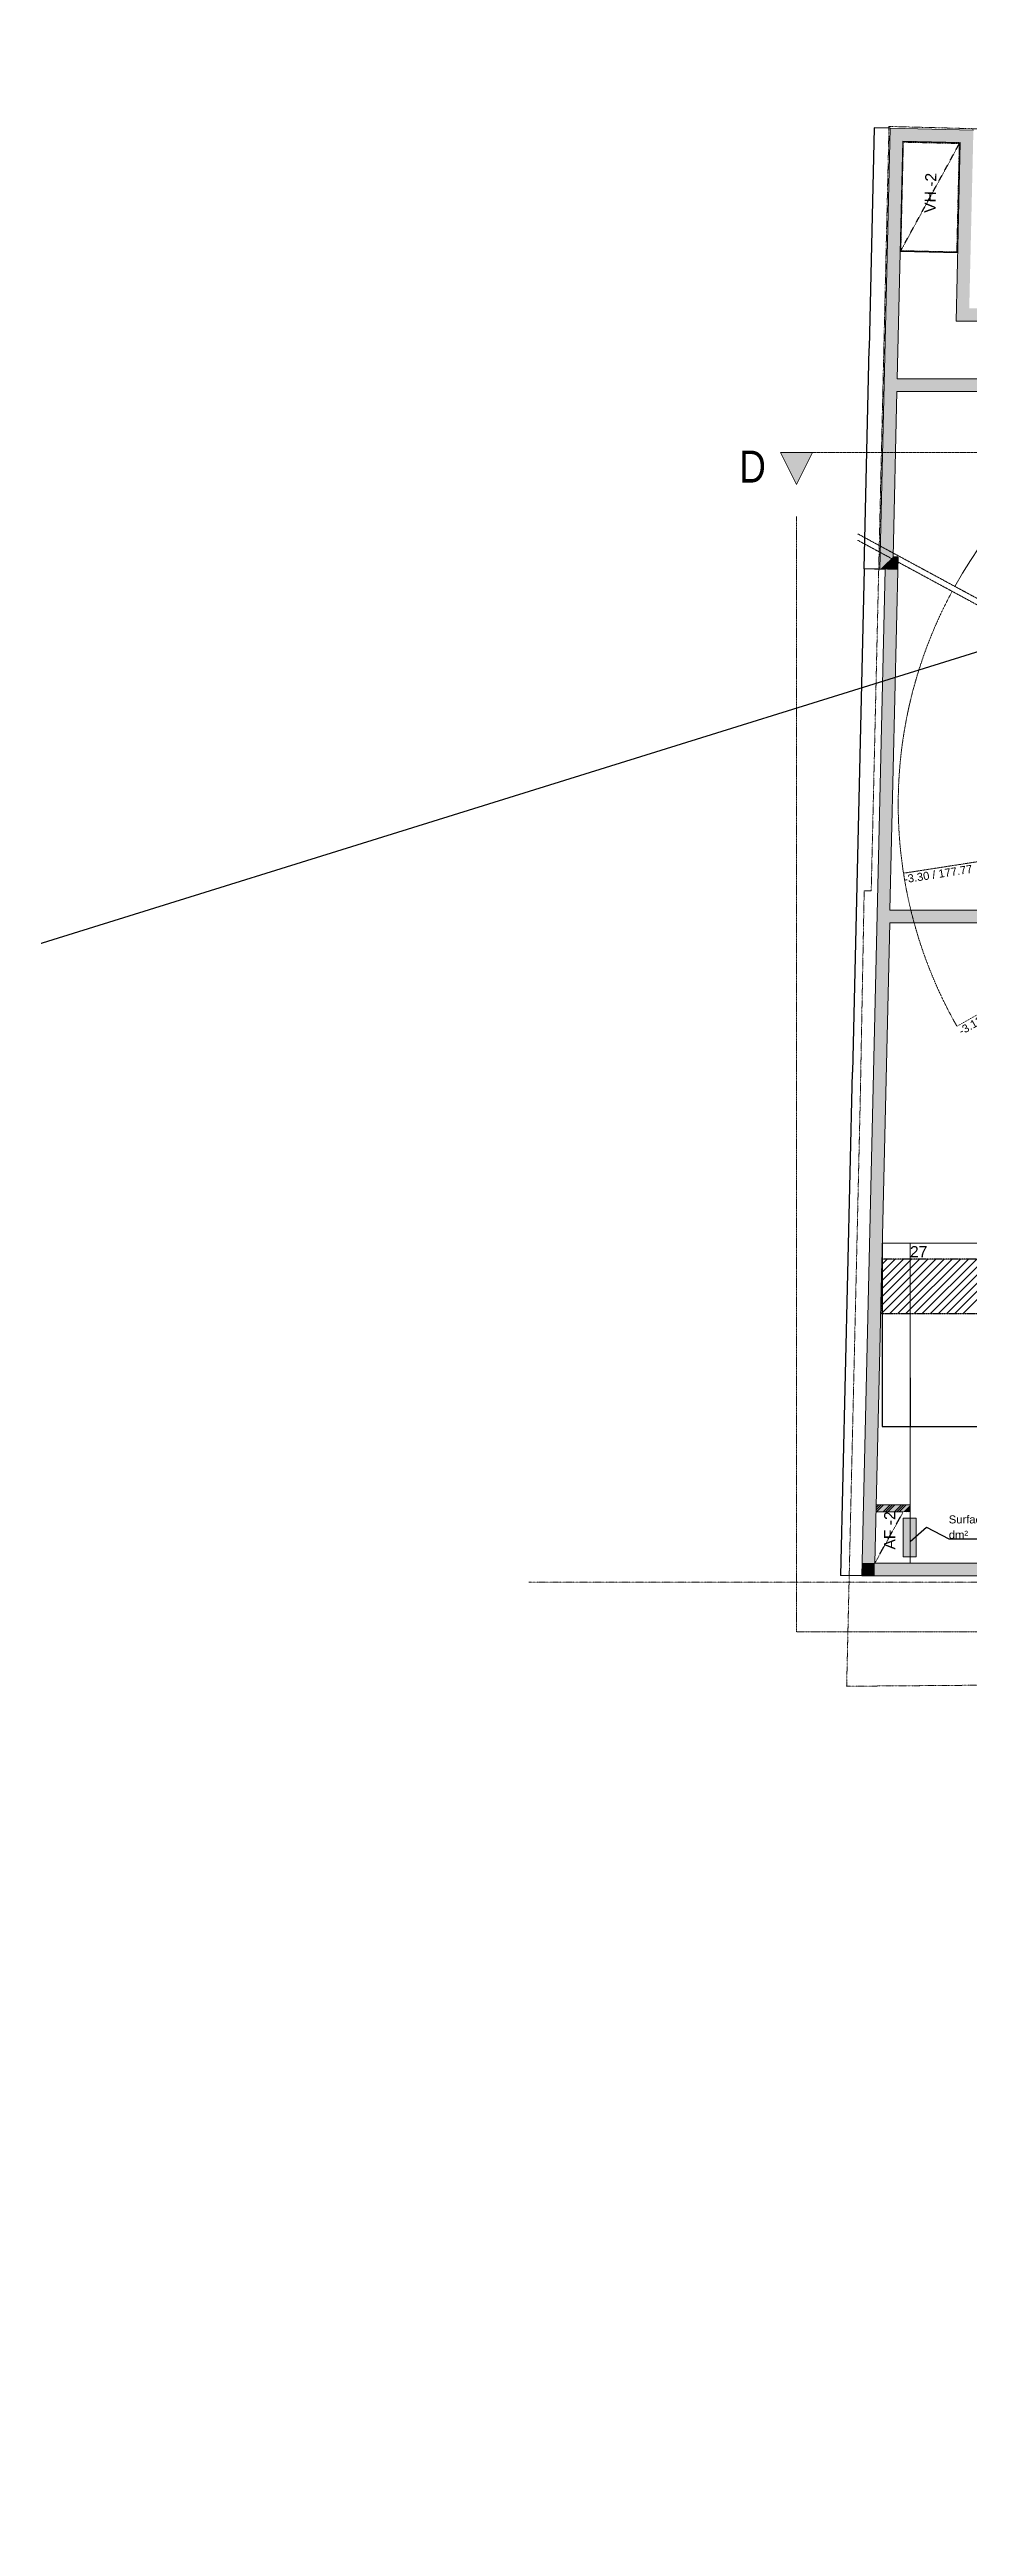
# Model space of a CAD drawing. Header units: centimetres. Extents: x 16433 to 114398, y -50094 to -12305.
# Drawn here: x 59609 to 61046, y -16719 to -12883 of the extents above; entities that cross this region are included whole.
import ezdxf

# ---------------------------------------------------------------- set-up
doc = ezdxf.new("R2010")
doc.units = ezdxf.units.CM
doc.header["$LTSCALE"] = 0.5
for name, pattern in [('Axe 15', [0.88, 0.75, -0.065, 0, -0.065]), ('Mixte 15', [0.93, 0.75, -0.065, 0.05, -0.065]), ('Mixte 8_2 tirets', [0.695, 0.4, -0.065, 0.05, -0.065, 0.05, -0.065]), ('Pointillé 1', [0.09, 0.05, -0.04]), ('Pointillé 1_5', [0.125, 0.075, -0.05]), ('Pointillé 3', [0.25, 0.15, -0.1]), ('Points 2', [0.1, 0, -0.1])]:
    doc.linetypes.add(name, pattern=pattern)
doc.layers.get('0').update_dxf_attribs({"linetype": 'CONTINUOUS'})
for name, color, linetype in [('01_poch_murs', 253, 'CONTINUOUS'), ('1  Fenetres', 7, 'CONTINUOUS'), ('1  Hachures', 7, 'CONTINUOUS'), ('1  Hachures_coupées', 7, 'CONTINUOUS'), ('1  MURS', 7, 'CONTINUOUS'), ('6 COMPL 2D', 7, 'CONTINUOUS'), ('6 Compl 2D 2 Détails', 7, 'CONTINUOUS'), ('6 Traits de Coupes', 7, 'CONTINUOUS'), ('7 ABORDS', 7, 'CONTINUOUS'), ('8  TEXTES', 7, 'CONTINUOUS'), ('9  COTATIONS', 7, 'CONTINUOUS')]:
    doc.layers.add(name, color=color, linetype=linetype)
doc.styles.get("Standard").update_dxf_attribs({"font": 'arial.ttf'})
doc.styles.add('STYLE_GENERE_1', font='')
doc.styles.add('STYLE_GENERE_2', font='')
doc.styles.add('STYLE_GENERE_3', font='')
doc.styles.get('STYLE_GENERE_1').set_extended_font_data('Arial Occidental')
doc.styles.get('STYLE_GENERE_2').set_extended_font_data('Univers LT 57 Condensed')
doc.styles.get('STYLE_GENERE_3').set_extended_font_data('Arial Occidental')

# ---------------------------------------------------------------- blocks, each defined once
blk = doc.blocks.new('ARROWHEAD_7')
at = {"color": 0, "linetype": 'Continuous', "lineweight": 0}
for p, q in [((0, 0), (-1, 0)), ((-0.25, 0), (0.25, 0)), ((0, -0.25), (0, 0.25))]:
    blk.add_line(p, q, dxfattribs=at)
blk.add_circle((0, 0), 0.25, dxfattribs=at)
blk = doc.blocks.new('Baie Fenêtre libre_2')
at = {"layer": '1  Hachures', "linetype": 'Continuous', "lineweight": 0}
blk.add_hatch(color=255, dxfattribs=at).paths.add_polyline_path([(0.3, 0), (0.3, 0.2), (-0.3, 0.2), (-0.3, 0)], flags=0)
at = {"layer": '1  Fenetres', "color": 5, "linetype": 'Continuous', "lineweight": 0}
for p, q in [((-0.3, 0), (-0.3, 0.2)), ((0.3, 0), (0.3, 0.2))]:
    blk.add_line(p, q, dxfattribs=at)
at = {"layer": '1  Fenetres', "color": 30, "linetype": 'Continuous', "lineweight": 0, "true_color": 0xff9224}
for p, q in [((-0.3, 0.2), (0.3, 0.2)), ((-0.3, 0), (0.3, 0))]:
    blk.add_line(p, q, dxfattribs=at)

msp = doc.modelspace()

# ---------------------------------------------------------------- hatches: boundary and pattern name
at = {"layer": '1  Hachures', "linetype": 'Continuous', "lineweight": 0, "true_color": 0x828282}
msp.add_hatch(color=8, dxfattribs=at).paths.add_polyline_path([(60751.759, -13512.632), (60801.759, -13512.632), (60776.759, -13562.632)], flags=0)
at = {"layer": '1  Hachures_coupées', "linetype": 'Continuous', "lineweight": 0, "true_color": 0x8080c0}
for points in [[(60923.045, -13006.148), (60907.041, -13695.307), (60927.5, -13675.777), (60942.575, -13026.607)], [(61053.01, -13009.166), (60923.045, -13006.148), (60942.575, -13026.607), (61032.551, -13028.696)], [(61032.551, -13028.696), (61026.073, -13307.634), (61046.543, -13287.634), (61053.01, -13009.166)], [(61026.073, -13307.634), (62016.593, -13307.634), (61996.593, -13287.634), (61046.543, -13287.634)], [(60933.495, -13417.634), (61300.845, -13417.634), (61300.845, -13397.634), (60933.959, -13397.634)], [(60915.226, -13687.494), (60907.041, -13695.307), (60915.04, -13695.493)], [(60915.04, -13695.493), (60935.499, -13675.963), (60927.5, -13675.777), (60915.226, -13687.494)], [(60935.035, -13695.957), (60935.499, -13675.963), (60915.04, -13695.493)], [(60899.002, -15247.649), (60935.035, -13695.957), (60915.04, -13695.493), (60878.996, -15247.649)], [(61309.4, -14227.639), (60922.688, -14227.639), (60922.224, -14247.639), (61329.4, -14247.639)], [(60878.532, -15267.649), (60899.002, -15247.649), (60878.996, -15247.649)], [(60899.002, -15247.649), (60878.532, -15267.649), (60898.537, -15267.649)], [(61743.399, -15247.645), (60899.002, -15247.649), (60898.537, -15267.649), (61743.399, -15267.645)]]:
    msp.add_hatch(color=163, dxfattribs=at).paths.add_polyline_path(points, flags=0)
at = {"layer": '1  Hachures_coupées', "linetype": 'Continuous', "lineweight": 0, "true_color": 0x70e800}
for points in [[(60954.399, -15156.649), (60901.115, -15156.649), (60900.859, -15167.649), (60943.399, -15167.649)], [(60943.399, -15167.649), (60954.399, -15167.649), (60954.399, -15156.649)]]:
    msp.add_hatch(color=70, dxfattribs=at).paths.add_polyline_path(points, flags=0)
at = {"layer": '1  Hachures_coupées', "linetype": 'Continuous', "lineweight": 0}
h = msp.add_hatch(dxfattribs=at)
h.set_pattern_fill('ALUMINIUM_0002', color=135, scale=100, style=0, pattern_type=2)
h.set_pattern_definition([(45, (60815.399, -15448.148), (-8.83883, 8.83883), []), (45, (60813.631, -15446.38), (-8.83883, 8.83883), []), (45, (60811.863, -15444.613), (-8.83883, 8.83883), [])])
h.paths.add_polyline_path([(60954.399, -15156.649), (60901.115, -15156.649), (60900.859, -15167.649), (60943.399, -15167.649)], flags=0)
h = msp.add_hatch(dxfattribs=at)
h.set_pattern_fill('ALUMINIUM_0002', color=135, scale=100, style=0, pattern_type=2)
h.set_pattern_definition([(45, (60815.399, -15448.148), (-8.83883, 8.83883), []), (45, (60813.631, -15446.38), (-8.83883, 8.83883), []), (45, (60811.863, -15444.613), (-8.83883, 8.83883), [])])
h.paths.add_polyline_path([(60943.399, -15167.649), (60954.399, -15167.649), (60954.399, -15156.649)], flags=0)

# ---------------------------------------------------------------- linework, layer by layer
at = {"layer": '01_poch_murs'}
msp.add_line((37832.394, -21056.715), (64082.109, -12882.714), dxfattribs=at)
at = {"layer": '1  Hachures_coupées', "linetype": 'Pointillé 1'}
for p, q in [((60910.032, -14772.643), (60908.058, -14857.639)), ((61204.399, -14772.643), (60910.032, -14772.643)), ((60908.058, -14857.639), (61204.399, -14857.639))]:
    msp.add_line(p, q, dxfattribs=at)
at = {"layer": '1  Hachures_coupées', "linetype": 'Continuous'}
for p, q in [((60908.326, -14846.104), (60981.787, -14772.643)), ((60908.629, -14833.074), (60969.059, -14772.643)), ((60908.931, -14820.043), (60956.332, -14772.643)), ((60909.234, -14807.013), (60943.604, -14772.643)), ((60909.519, -14857.639), (60994.515, -14772.643)), ((60909.537, -14793.982), (60930.876, -14772.643)), ((60909.839, -14780.952), (60918.148, -14772.643)), ((60922.247, -14857.639), (61007.243, -14772.643)), ((60934.975, -14857.639), (61019.971, -14772.643)), ((60947.703, -14857.639), (61032.699, -14772.643)), ((60960.431, -14857.639), (61045.427, -14772.643)), ((60973.159, -14857.639), (61058.155, -14772.643)), ((60985.887, -14857.639), (61070.883, -14772.643)), ((60998.615, -14857.639), (61083.611, -14772.643)), ((61011.342, -14857.639), (61096.339, -14772.643)), ((61024.07, -14857.639), (61109.067, -14772.643)), ((61036.798, -14857.639), (61121.795, -14772.643))]:
    msp.add_line(p, q, dxfattribs=at)
at = {"layer": '1  MURS', "color": 5, "linetype": 'Continuous', "lineweight": 0}
for p, q in [((60923.045, -13006.148), (60907.041, -13695.307)), ((61053.01, -13009.166), (60923.045, -13006.148)), ((60933.959, -13397.634), (60942.575, -13026.607)), ((60942.575, -13026.607), (61032.551, -13028.696)), ((61032.551, -13028.696), (61026.073, -13307.634)), ((61026.073, -13307.634), (62016.593, -13307.634)), ((60927.5, -13675.777), (60933.495, -13417.634)), ((60933.495, -13417.634), (61300.845, -13417.634)), ((61300.845, -13397.634), (60933.959, -13397.634)), ((60922.688, -14227.639), (60935.499, -13675.963)), ((60935.499, -13675.963), (60927.5, -13675.777)), ((60915.04, -13695.493), (60878.532, -15267.649)), ((60907.041, -13695.307), (60915.04, -13695.493)), ((61309.4, -14227.639), (60922.688, -14227.639)), ((60899.002, -15247.649), (60922.224, -14247.639)), ((60922.224, -14247.639), (61329.4, -14247.639)), ((61743.399, -15247.645), (60899.002, -15247.649)), ((60878.532, -15267.649), (60898.537, -15267.649)), ((60898.537, -15267.649), (63400.929, -15267.636))]:
    msp.add_line(p, q, dxfattribs=at)
at = {"layer": '1  MURS', "color": 212, "linetype": 'Continuous', "lineweight": 0, "true_color": 0xcb00cc}
for p, q in [((60901.115, -15156.649), (60900.859, -15167.649)), ((60900.859, -15167.649), (60943.399, -15167.649)), ((60954.399, -15156.649), (60901.115, -15156.649)), ((60954.399, -15167.649), (60954.399, -15156.649))]:
    msp.add_line(p, q, dxfattribs=at)
at = {"layer": '6 COMPL 2D', "linetype": 'Pointillé 1_5'}
for p, q in [((60939.605, -13197.584), (60943.551, -13027.63)), ((60939.605, -13197.584), (61031.528, -13029.673)), ((60943.551, -13027.63), (61031.528, -13029.673)), ((61027.581, -13199.627), (61031.528, -13029.673)), ((60939.605, -13197.584), (61027.581, -13199.627)), ((60899.002, -15247.649), (60943.399, -15167.649))]:
    msp.add_line(p, q, dxfattribs=at)
at = {"layer": '6 COMPL 2D', "linetype": 'Continuous'}
msp.add_line((60938.582, -13198.561), (61028.558, -13200.65), dxfattribs=at)
at = {"layer": '6 COMPL 2D', "color": 194, "linetype": 'Pointillé 3', "lineweight": 0, "true_color": 0x50009f}
for p, q in [((61240.279, -14123.974), (60943.828, -14169.982)), ((61287.99, -14260.63), (61027.321, -14409.129))]:
    msp.add_line(p, q, dxfattribs=at)
at = {"layer": '6 COMPL 2D', "color": 194, "linetype": 'Continuous', "lineweight": 0, "true_color": 0x50009f}
msp.add_arc((61635.548, -14062.632), 700, 90, 150.877294, dxfattribs=at)
at = {"layer": '6 COMPL 2D', "color": 194, "linetype": 'Pointillé 3', "lineweight": 0, "true_color": 0x50009f}
for start, end in [(151.597297, 178.437331), (178.437331, 209.669484)]:
    msp.add_arc((61635.548, -14062.632), 700, start, end, dxfattribs=at)
at = {"layer": '6 Compl 2D 2 Détails', "color": 18, "linetype": 'Axe 15', "lineweight": 0}
for p, q in [((61376.634, -13912.622), (60872.168, -13639.827)), ((61376.634, -13922.622), (60872.168, -13649.827))]:
    msp.add_line(p, q, dxfattribs=at)
at = {"layer": '6 Compl 2D 2 Détails', "color": 18, "linetype": 'Continuous', "lineweight": 0}
for p, q in [((61743.399, -14747.643), (60910.613, -14747.643)), ((60954.399, -15247.633), (60954.399, -14747.633))]:
    msp.add_line(p, q, dxfattribs=at)
at = {"layer": '6 Traits de Coupes', "color": 8, "linetype": 'Continuous', "lineweight": 0, "true_color": 0x828282}
for p, q in [((60751.759, -13512.632), (60801.759, -13512.632)), ((60776.759, -13562.632), (60751.759, -13512.632)), ((60801.759, -13512.632), (60776.759, -13562.632))]:
    msp.add_line(p, q, dxfattribs=at)
at = {"layer": '6 Traits de Coupes', "color": 142, "linetype": 'Mixte 15', "lineweight": 0, "true_color": 0x009de0}
msp.add_line((60801.759, -13512.632), (63479.265, -13512.632), dxfattribs=at)
at = {"layer": '6 Traits de Coupes', "color": 142, "linetype": 'Points 2', "lineweight": 0, "true_color": 0x009de0}
for p, q in [((60776.759, -13612.632), (60776.759, -15354.878)), ((60776.759, -15354.878), (63504.265, -15354.878))]:
    msp.add_line(p, q, dxfattribs=at)
at = {"layer": '7 ABORDS', "color": 30, "linetype": 'Mixte 8_2 tirets', "lineweight": 0, "true_color": 0xf5970a}
for p, q in [((60893.375, -14197.564), (60921.147, -13003.525)), ((60921.147, -13003.525), (63331.382, -13067.514)), ((60876.185, -14526.328), (60882.378, -14197.298)), ((60882.378, -14197.298), (60893.375, -14197.564)), ((60854.976, -15439.966), (60876.185, -14526.328)), ((63429.421, -15277.639), (60358.233, -15277.639)), ((63435.659, -15419.517), (60854.976, -15439.966))]:
    msp.add_line(p, q, dxfattribs=at)
at = {"layer": '8  TEXTES', "linetype": 'Continuous'}
msp.add_lwpolyline([(60954.47, -15213.85), (60979.559, -15191.362), (61014.417, -15209.681), (61132.46, -15209.681)], dxfattribs=at)
msp.add_solid([(60954.48, -15213.862), (60954.399, -15213.913), (60954.459, -15213.838)], dxfattribs=at)
at = {"layer": '9  COTATIONS', "color": 7, "linetype": 'Continuous'}
for p, q in [((60898.175, -13005.665), (60890.166, -13350.009)), ((60923.045, -13006.148), (60897.998, -13005.566)), ((60882.151, -13694.633), (60890.16, -13350.289)), ((60882.146, -13694.824), (60863.898, -14480.667)), ((60907.041, -13695.307), (60881.969, -13694.724)), ((60915.04, -13695.493), (60881.969, -13694.725)), ((60845.643, -15266.79), (60863.891, -14480.947)), ((60910.613, -14747.643), (60910.613, -15034.169)), ((60910.613, -14747.643), (60910.613, -15034.169)), ((60910.613, -14747.643), (60910.613, -15034.169)), ((60954.399, -14958.076), (60954.399, -15034.169)), ((60954.399, -14958.076), (60954.399, -15034.169)), ((60910.518, -15033.989), (60910.423, -15033.989)), ((60910.708, -15033.989), (60954.304, -15033.989)), ((60910.708, -15033.989), (60911.049, -15033.989)), ((60954.494, -15033.989), (61204.304, -15033.989)), ((60878.532, -15267.649), (60845.46, -15266.881))]:
    msp.add_line(p, q, dxfattribs=at)

# ---------------------------------------------------------------- block references
at = {"layer": '1  Fenetres', "color": 18, "linetype": 'Continuous', "lineweight": 0, "xscale": 100, "yscale": 100, "zscale": 100, "rotation": 270}
msp.add_blockref('Baie Fenêtre libre_2', (60943.399, -15207.649), dxfattribs=at)
at = {"layer": '9  COTATIONS', "color": 7, "linetype": 'Continuous', "xscale": 0.095, "yscale": 0.095, "zscale": 0.095}
for p, rotation in [((60898.178, -13005.57), 88.66762170921845), ((60882.149, -13694.729), 88.66972917959566), ((60882.149, -13694.728), 268.6676217092185), ((60910.613, -15033.989), 180), ((60910.613, -15033.989), 180), ((60954.399, -15033.989), 180), ((60845.64, -15266.885), 268.6697291795956)]:
    msp.add_blockref('ARROWHEAD_7', p, dxfattribs=dict(at, rotation=rotation))
for p in [(60910.613, -15033.989), (60954.399, -15033.989)]:
    msp.add_blockref('ARROWHEAD_7', p, dxfattribs=at)

# ---------------------------------------------------------------- texts
at = {"layer": '6 Traits de Coupes', "color": 8, "linetype": 'Continuous', "lineweight": 0, "true_color": 0x828282, "insert": (60687.387, -13559.774), "char_height": 50, "attachment_point": 7, "style": 'STYLE_GENERE_2'}
msp.add_mtext('{D}', dxfattribs=at)
at = {"layer": '8  TEXTES'}
for s, height, rotation, p in [('VH -2', 17.5, 88.669729, (60993.841, -13138.735)), ('-3.30 / 177.77', 12.5, 8.821527, (60945.697, -14185.635)), ('-3.12 / 177.95', 12.5, 29.669484, (61034.638, -14423.093)), ('AF -2', 17.5, 90, (60931.07, -15226.494))]:
    msp.add_text(s, height=height, rotation=rotation, dxfattribs=at).set_placement(p)
msp.add_text('27', height=17.5, dxfattribs=at).set_placement((60953.893, -14770))
at = {"layer": '8  TEXTES', "style": 'STYLE_GENERE_1'}
for s, p in [('Surface= 27', (61014.602, -15185.633)), ('dm²', (61014.602, -15209.591))]:
    msp.add_text(s, height=12.5, dxfattribs=at).set_placement(p)
at = {"layer": '9  COTATIONS', "color": 194, "linetype": 'Continuous', "true_color": 0x50009f, "char_height": 0.1, "attachment_point": 5}
for s, insert, style in [('\\A1;68934', (60890.163, -13350.149), 'STYLE_GENERE_3'), ('\\A1;157258', (60863.894, -14480.807), 'STYLE_GENERE_3'), ('\\A1;0', (60910.926, -15033.849), 'STYLE_GENERE_2'), ('\\A1;4379', (60932.506, -15033.849), 'STYLE_GENERE_2')]:
    msp.add_mtext(s, dxfattribs=dict(at, insert=insert, style=style))

doc.saveas('drawing.dxf')
